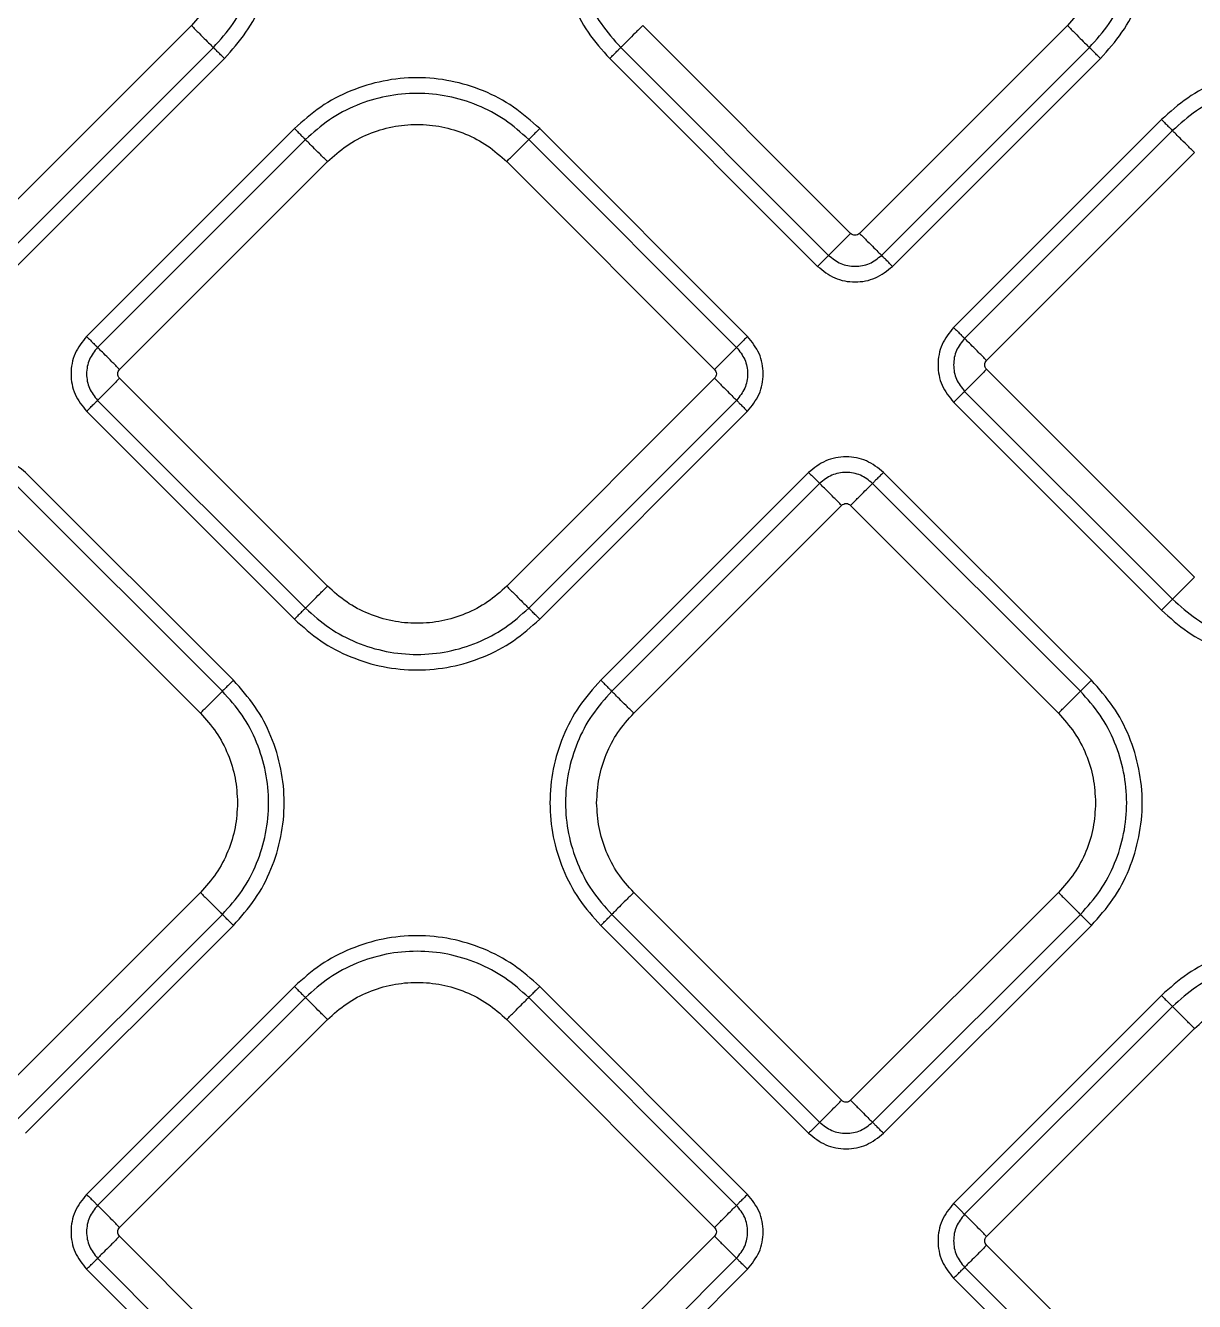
# Model space of a CAD drawing. Extents: x 400 to 501, y 484 to 634.
# Drawn here: x 460.201 to 463.906, y 544.394 to 548.439 of the extents above; entities that cross this region are included whole.
import ezdxf

# ---------------------------------------------------------------- set-up
doc = ezdxf.new("R2010")
doc.units = 0
doc.header["$MEASUREMENT"] = 0
doc.layers.add('DIM', color=3, linetype='Continuous')
doc.layers.add('GEOMETRY', color=3, linetype='Continuous', lineweight=25)

# ---------------------------------------------------------------- blocks, each defined once
blk = doc.blocks.new('2026 GRANDEE')
at = {"layer": 'GEOMETRY', "ltscale": 16}
for p, q in [((10.3018, -48.4013), (9.643, -49.0602)), ((12.3912, -49.0601), (11.7324, -48.4013)), ((13.0783, -48.4013), (12.4195, -49.0601)), ((9.7127, -49.1299), (10.3715, -48.4711)), ((11.6627, -48.471), (12.3215, -49.1299)), ((12.4892, -49.1299), (13.148, -48.471)), ((9.7476, -49.1648), (10.4064, -48.5059)), ((11.6278, -48.5059), (12.2866, -49.1647)), ((12.5241, -49.1647), (13.1829, -48.5059)), ((10.6284, -48.7279), (9.9696, -49.3868)), ((12.0646, -49.3868), (11.4057, -48.7279)), ((13.3765, -48.6994), (12.7176, -49.3583)), ((13.4113, -48.7343), (12.7525, -49.3931)), ((10.6633, -48.7628), (10.0045, -49.4216)), ((12.0297, -49.4216), (11.3709, -48.7628)), ((12.8222, -49.4629), (13.481, -48.804)), ((10.0742, -49.4914), (10.733, -48.8325)), ((11.3011, -48.8325), (11.96, -49.4914)), ((13.481, -50.15), (12.8222, -49.4911)), ((10.733, -50.1785), (10.0742, -49.5196)), ((11.96, -49.5196), (11.3011, -50.1785)), ((12.7525, -49.5609), (13.4113, -50.2197)), ((9.9696, -49.6242), (10.6284, -50.2831)), ((10.0045, -49.5894), (10.6633, -50.2482)), ((11.3709, -50.2482), (12.0297, -49.5894)), ((11.4057, -50.2831), (12.0646, -49.6242)), ((12.7176, -49.5957), (13.3765, -50.2546)), ((10.4349, -50.4766), (9.7761, -49.8178)), ((12.2581, -49.8178), (11.5993, -50.4766)), ((13.1544, -50.4766), (12.4956, -49.8178)), ((10.4, -50.5114), (9.7412, -49.8526)), ((12.293, -49.8526), (11.6341, -50.5115)), ((13.1195, -50.5115), (12.4607, -49.8526)), ((9.6715, -49.9223), (10.3303, -50.5812)), ((11.7039, -50.5812), (12.3627, -49.9224)), ((12.391, -49.9224), (13.0498, -50.5812)), ((10.3303, -51.1493), (9.6715, -51.8081)), ((12.3627, -51.8082), (11.7039, -51.1493)), ((13.0498, -51.1493), (12.391, -51.8082)), ((9.7412, -51.8779), (10.4, -51.219)), ((11.6341, -51.2191), (12.293, -51.8779)), ((12.4607, -51.8779), (13.1195, -51.2191)), ((9.7761, -51.9127), (10.4349, -51.2539)), ((11.5993, -51.2539), (12.2581, -51.9127)), ((12.4956, -51.9128), (13.1544, -51.2539)), ((10.6285, -51.4474), (9.9696, -52.1063)), ((10.6633, -51.4823), (10.0045, -52.1411)), ((12.0297, -52.1411), (11.3709, -51.4823)), ((12.0646, -52.1063), (11.4058, -51.4474)), ((13.3764, -51.4759), (12.7176, -52.1348)), ((13.4113, -51.5108), (12.7525, -52.1696)), ((10.0742, -52.2109), (10.733, -51.552)), ((11.3012, -51.552), (11.96, -52.2109)), ((12.8222, -52.2394), (13.481, -51.5805)), ((10.733, -52.898), (10.0742, -52.2391)), ((11.96, -52.2391), (11.3012, -52.898)), ((13.481, -52.9265), (12.8222, -52.2676)), ((10.0045, -52.3089), (10.6633, -52.9677)), ((11.3709, -52.9677), (12.0297, -52.3089)), ((9.9696, -52.3437), (10.6285, -53.0026)), ((11.4058, -53.0026), (12.0646, -52.3437)), ((12.7176, -52.3722), (13.3764, -53.0311)), ((12.7525, -52.3374), (13.4113, -52.9962))]:
    blk.add_line(p, q, dxfattribs=at)
for points in [[(10.3715, -48.4711), (10.3934, -48.4466), (10.4371, -48.3976), (10.4828, -48.3098), (10.5117, -48.2155), (10.5213, -48.1173), (10.5117, -48.019), (10.4828, -47.9247), (10.4371, -47.8369), (10.3934, -47.788), (10.3715, -47.7635)], [(10.4064, -48.5059), (10.4304, -48.479), (10.4784, -48.4253), (10.5286, -48.3288), (10.5603, -48.2252), (10.5709, -48.1173), (10.5603, -48.0093), (10.5286, -47.9058), (10.4784, -47.8093), (10.4304, -47.7555), (10.4064, -47.7286)], [(11.6278, -47.7286), (11.6038, -47.7555), (11.5558, -47.8092), (11.5056, -47.9057), (11.4738, -48.0093), (11.4633, -48.1172), (11.4738, -48.2252), (11.5056, -48.3287), (11.5558, -48.4252), (11.6038, -48.479), (11.6278, -48.5059)], [(11.6627, -47.7634), (11.6408, -47.7879), (11.5971, -47.8369), (11.5514, -47.9247), (11.5225, -48.019), (11.5129, -48.1172), (11.5225, -48.2155), (11.5514, -48.3098), (11.5971, -48.3976), (11.6408, -48.4466), (11.6627, -48.471)], [(13.148, -48.471), (13.1699, -48.4466), (13.2136, -48.3976), (13.2593, -48.3098), (13.2882, -48.2155), (13.2978, -48.1172), (13.2882, -48.019), (13.2593, -47.9247), (13.2136, -47.8369), (13.1699, -47.7879), (13.148, -47.7634)], [(13.1829, -48.5059), (13.2069, -48.479), (13.2549, -48.4252), (13.3051, -48.3287), (13.3369, -48.2252), (13.3474, -48.1172), (13.3369, -48.0093), (13.3051, -47.9057), (13.2549, -47.8092), (13.2069, -47.7555), (13.1829, -47.7286)], [(10.4195, -48.1173), (10.418, -48.1436), (10.415, -48.1962), (10.391, -48.2719), (10.3545, -48.3424), (10.3194, -48.3817), (10.3018, -48.4013)], [(13.196, -48.1172), (13.1945, -48.1435), (13.1915, -48.1961), (13.1675, -48.2718), (13.131, -48.3424), (13.0959, -48.3817), (13.0783, -48.4013)], [(10.3018, -48.4013), (10.3101, -48.4096), (10.3266, -48.4262), (10.3483, -48.4478), (10.3649, -48.4644), (10.3693, -48.4688), (10.3715, -48.4711)], [(11.7324, -48.4013), (11.7241, -48.4096), (11.7075, -48.4261), (11.6859, -48.4478), (11.6693, -48.4644), (11.6649, -48.4688), (11.6627, -48.471)], [(13.0783, -48.4013), (13.0866, -48.4096), (13.1032, -48.4261), (13.1248, -48.4478), (13.1414, -48.4644), (13.1458, -48.4688), (13.148, -48.471)], [(10.4064, -48.5059), (10.4023, -48.5018), (10.394, -48.4935), (10.3832, -48.4827), (10.3749, -48.4744), (10.3726, -48.4722), (10.3715, -48.4711)], [(11.6278, -48.5059), (11.6319, -48.5017), (11.6402, -48.4935), (11.651, -48.4826), (11.6593, -48.4743), (11.6615, -48.4721), (11.6627, -48.471)], [(13.1829, -48.5059), (13.1788, -48.5017), (13.1705, -48.4935), (13.1597, -48.4826), (13.1514, -48.4743), (13.1492, -48.4721), (13.148, -48.471)], [(11.4057, -48.7279), (11.3788, -48.704), (11.3251, -48.656), (11.2286, -48.6057), (11.125, -48.574), (11.0171, -48.5634), (10.9091, -48.574), (10.8056, -48.6057), (10.7091, -48.656), (10.6553, -48.704), (10.6284, -48.7279)], [(14.1538, -48.6994), (14.1269, -48.6754), (14.0731, -48.6275), (13.9766, -48.5772), (13.8731, -48.5455), (13.7651, -48.5349), (13.6571, -48.5455), (13.5536, -48.5772), (13.4571, -48.6275), (13.4033, -48.6754), (13.3765, -48.6994)], [(14.1189, -48.7343), (14.0944, -48.7125), (14.0455, -48.6688), (13.9576, -48.623), (13.8634, -48.5942), (13.7651, -48.5846), (13.6668, -48.5942), (13.5726, -48.623), (13.4847, -48.6688), (13.4358, -48.7125), (13.4113, -48.7343)], [(11.3709, -48.7628), (11.3464, -48.741), (11.2974, -48.6973), (11.2096, -48.6515), (11.1154, -48.6227), (11.0171, -48.6131), (10.9188, -48.6227), (10.8245, -48.6515), (10.7367, -48.6973), (10.6878, -48.741), (10.6633, -48.7628)], [(10.6284, -48.7279), (10.6326, -48.7321), (10.6408, -48.7404), (10.6517, -48.7512), (10.66, -48.7595), (10.6622, -48.7617), (10.6633, -48.7628)], [(10.733, -48.8325), (10.7527, -48.815), (10.792, -48.7799), (10.8625, -48.7432), (10.9382, -48.72), (11.0171, -48.7123), (11.096, -48.72), (11.1717, -48.7432), (11.2422, -48.7799), (11.2815, -48.815), (11.3011, -48.8325)], [(11.4057, -48.7279), (11.4016, -48.7321), (11.3933, -48.7404), (11.3825, -48.7512), (11.3742, -48.7595), (11.372, -48.7617), (11.3709, -48.7628)], [(13.3765, -48.6994), (13.3806, -48.7036), (13.3889, -48.7119), (13.3997, -48.7227), (13.408, -48.731), (13.4102, -48.7332), (13.4113, -48.7343)], [(13.481, -48.804), (13.4728, -48.7957), (13.4562, -48.7792), (13.4346, -48.7575), (13.418, -48.7409), (13.4135, -48.7365), (13.4113, -48.7343)], [(10.733, -48.8325), (10.7247, -48.8243), (10.7082, -48.8077), (10.6865, -48.786), (10.6699, -48.7694), (10.6655, -48.765), (10.6633, -48.7628)], [(11.3011, -48.8325), (11.3094, -48.8243), (11.326, -48.8077), (11.3476, -48.786), (11.3642, -48.7694), (11.3687, -48.765), (11.3709, -48.7628)], [(12.3215, -49.1299), (12.3237, -49.1276), (12.3281, -49.1232), (12.3447, -49.1066), (12.3664, -49.085), (12.3829, -49.0684), (12.3912, -49.0601)], [(12.4195, -49.0601), (12.4278, -49.0684), (12.4443, -49.085), (12.466, -49.1066), (12.4826, -49.1232), (12.487, -49.1276), (12.4892, -49.1299)], [(12.3215, -49.1299), (12.3204, -49.131), (12.3182, -49.1332), (12.3099, -49.1415), (12.299, -49.1523), (12.2908, -49.1606), (12.2866, -49.1647)], [(12.5241, -49.1647), (12.5199, -49.1606), (12.5117, -49.1523), (12.5008, -49.1415), (12.4925, -49.1332), (12.4903, -49.131), (12.4892, -49.1299)], [(12.7176, -49.3583), (12.7218, -49.3624), (12.73, -49.3707), (12.7409, -49.3815), (12.7492, -49.3898), (12.7514, -49.392), (12.7525, -49.3931)], [(9.9696, -49.3868), (9.9737, -49.3909), (9.982, -49.3992), (9.9928, -49.41), (10.0011, -49.4183), (10.0033, -49.4205), (10.0045, -49.4216)], [(10.0742, -49.4914), (10.0659, -49.4831), (10.0493, -49.4665), (10.0277, -49.4449), (10.0111, -49.4283), (10.0067, -49.4239), (10.0045, -49.4216)], [(11.96, -49.4914), (11.9683, -49.4831), (11.9848, -49.4665), (12.0065, -49.4449), (12.0231, -49.4283), (12.0275, -49.4239), (12.0297, -49.4216)], [(12.0646, -49.3868), (12.0604, -49.3909), (12.0521, -49.3992), (12.0413, -49.41), (12.033, -49.4183), (12.0308, -49.4205), (12.0297, -49.4216)], [(12.8222, -49.4629), (12.8139, -49.4546), (12.7974, -49.438), (12.7757, -49.4164), (12.7591, -49.3998), (12.7547, -49.3953), (12.7525, -49.3931)], [(12.8222, -49.4911), (12.8139, -49.4994), (12.7974, -49.516), (12.7757, -49.5376), (12.7591, -49.5542), (12.7547, -49.5586), (12.7525, -49.5609)], [(10.0742, -49.5196), (10.0659, -49.5279), (10.0493, -49.5445), (10.0277, -49.5661), (10.0111, -49.5827), (10.0067, -49.5872), (10.0045, -49.5894)], [(11.96, -49.5196), (11.9683, -49.5279), (11.9848, -49.5445), (12.0065, -49.5661), (12.0231, -49.5827), (12.0275, -49.5872), (12.0297, -49.5894)], [(12.7176, -49.5957), (12.7218, -49.5916), (12.73, -49.5833), (12.7409, -49.5725), (12.7492, -49.5642), (12.7514, -49.562), (12.7525, -49.5609)], [(9.9696, -49.6242), (9.9737, -49.6201), (9.982, -49.6118), (9.9928, -49.601), (10.0011, -49.5927), (10.0033, -49.5905), (10.0045, -49.5894)], [(12.0297, -49.5894), (12.0308, -49.5905), (12.033, -49.5927), (12.0413, -49.601), (12.0521, -49.6118), (12.0604, -49.6201), (12.0646, -49.6242)], [(12.2581, -49.8178), (12.2623, -49.8219), (12.2705, -49.8302), (12.2814, -49.841), (12.2897, -49.8493), (12.2919, -49.8515), (12.293, -49.8526)], [(12.4956, -49.8178), (12.4914, -49.8219), (12.4831, -49.8302), (12.4723, -49.841), (12.464, -49.8493), (12.4618, -49.8515), (12.4607, -49.8526)], [(12.3627, -49.9224), (12.3544, -49.9141), (12.3379, -49.8975), (12.3162, -49.8759), (12.2996, -49.8593), (12.2952, -49.8549), (12.293, -49.8526)], [(12.391, -49.9224), (12.3993, -49.9141), (12.4158, -49.8975), (12.4375, -49.8759), (12.4541, -49.8593), (12.4585, -49.8549), (12.4607, -49.8526)], [(13.4113, -50.2197), (13.4135, -50.2175), (13.418, -50.2131), (13.4346, -50.1965), (13.4562, -50.1748), (13.4728, -50.1582), (13.481, -50.15)], [(10.6633, -50.2482), (10.6655, -50.246), (10.6699, -50.2416), (10.6865, -50.225), (10.7082, -50.2033), (10.7247, -50.1868), (10.733, -50.1785)], [(11.3011, -50.1785), (11.2815, -50.196), (11.2422, -50.2311), (11.1717, -50.2678), (11.096, -50.291), (11.0171, -50.2987), (10.9382, -50.291), (10.8625, -50.2678), (10.792, -50.2311), (10.7527, -50.196), (10.733, -50.1785)], [(11.3011, -50.1785), (11.3094, -50.1868), (11.326, -50.2033), (11.3476, -50.225), (11.3642, -50.2416), (11.3687, -50.246), (11.3709, -50.2482)], [(13.4113, -50.2197), (13.4102, -50.2208), (13.408, -50.223), (13.3997, -50.2313), (13.3889, -50.2421), (13.3806, -50.2504), (13.3765, -50.2546)], [(13.4113, -50.2197), (13.4358, -50.2415), (13.4847, -50.2852), (13.5726, -50.331), (13.6668, -50.3598), (13.7651, -50.3694), (13.8634, -50.3598), (13.9576, -50.331), (14.0455, -50.2852), (14.0944, -50.2415), (14.1189, -50.2197)], [(10.6633, -50.2482), (10.6622, -50.2493), (10.66, -50.2515), (10.6517, -50.2598), (10.6408, -50.2706), (10.6326, -50.2789), (10.6284, -50.2831)], [(10.6633, -50.2482), (10.6878, -50.27), (10.7367, -50.3137), (10.8245, -50.3595), (10.9188, -50.3883), (11.0171, -50.3979), (11.1154, -50.3883), (11.2096, -50.3595), (11.2974, -50.3137), (11.3464, -50.27), (11.3709, -50.2482)], [(11.4057, -50.2831), (11.4016, -50.2789), (11.3933, -50.2706), (11.3825, -50.2598), (11.3742, -50.2515), (11.372, -50.2493), (11.3709, -50.2482)], [(13.3765, -50.2546), (13.4033, -50.2785), (13.4571, -50.3265), (13.5536, -50.3768), (13.6571, -50.4085), (13.7651, -50.4191), (13.8731, -50.4085), (13.9766, -50.3768), (14.0731, -50.3265), (14.1269, -50.2785), (14.1538, -50.2546)], [(10.6284, -50.2831), (10.6553, -50.3071), (10.7091, -50.355), (10.8056, -50.4053), (10.9091, -50.437), (11.0171, -50.4476), (11.125, -50.437), (11.2286, -50.4053), (11.3251, -50.355), (11.3788, -50.3071), (11.4057, -50.2831)], [(10.3303, -50.5812), (10.3386, -50.5729), (10.3552, -50.5563), (10.3768, -50.5347), (10.3934, -50.5181), (10.3978, -50.5137), (10.4, -50.5114)], [(10.4349, -50.4766), (10.4308, -50.4807), (10.4225, -50.489), (10.4117, -50.4998), (10.4034, -50.5081), (10.4012, -50.5103), (10.4, -50.5114)], [(10.4, -51.219), (10.4219, -51.1946), (10.4656, -51.1456), (10.5113, -51.0578), (10.5402, -50.9635), (10.5498, -50.8652), (10.5402, -50.767), (10.5113, -50.6727), (10.4656, -50.5849), (10.4219, -50.5359), (10.4, -50.5114)], [(10.4349, -51.2539), (10.4589, -51.227), (10.5069, -51.1732), (10.5571, -51.0767), (10.5889, -50.9732), (10.5994, -50.8652), (10.5889, -50.7573), (10.5571, -50.6537), (10.5069, -50.5572), (10.4589, -50.5035), (10.4349, -50.4766)], [(11.5993, -50.4766), (11.5753, -50.5035), (11.5273, -50.5573), (11.477, -50.6538), (11.4453, -50.7573), (11.4348, -50.8653), (11.4453, -50.9732), (11.477, -51.0768), (11.5273, -51.1733), (11.5753, -51.227), (11.5993, -51.2539)], [(11.6341, -50.5115), (11.6123, -50.536), (11.5686, -50.5849), (11.5229, -50.6727), (11.494, -50.767), (11.4844, -50.8653), (11.494, -50.9635), (11.5229, -51.0578), (11.5686, -51.1456), (11.6123, -51.1946), (11.6341, -51.2191)], [(11.5993, -50.4766), (11.6034, -50.4808), (11.6117, -50.489), (11.6225, -50.4999), (11.6308, -50.5082), (11.633, -50.5104), (11.6341, -50.5115)], [(11.7039, -50.5812), (11.6956, -50.5729), (11.679, -50.5564), (11.6574, -50.5347), (11.6408, -50.5181), (11.6364, -50.5137), (11.6341, -50.5115)], [(13.0498, -50.5812), (13.0581, -50.5729), (13.0746, -50.5564), (13.0963, -50.5347), (13.1129, -50.5181), (13.1173, -50.5137), (13.1195, -50.5115)], [(13.1544, -50.4766), (13.1503, -50.4808), (13.142, -50.489), (13.1312, -50.4999), (13.1229, -50.5082), (13.1206, -50.5104), (13.1195, -50.5115)], [(13.1195, -51.2191), (13.1414, -51.1946), (13.1851, -51.1456), (13.2308, -51.0578), (13.2597, -50.9635), (13.2693, -50.8653), (13.2597, -50.767), (13.2308, -50.6727), (13.1851, -50.5849), (13.1414, -50.536), (13.1195, -50.5115)], [(13.1544, -51.2539), (13.1784, -51.227), (13.2264, -51.1733), (13.2766, -51.0768), (13.3083, -50.9732), (13.3189, -50.8653), (13.3083, -50.7573), (13.2766, -50.6538), (13.2264, -50.5573), (13.1784, -50.5035), (13.1544, -50.4766)], [(10.3303, -50.5812), (10.3479, -50.6008), (10.383, -50.6401), (10.4195, -50.7106), (10.4435, -50.7863), (10.4465, -50.8389), (10.448, -50.8652)], [(11.5862, -50.8653), (11.5877, -50.839), (11.5907, -50.7864), (11.6147, -50.7107), (11.6512, -50.6401), (11.6863, -50.6009), (11.7039, -50.5812)], [(13.0498, -50.5812), (13.0674, -50.6009), (13.1025, -50.6401), (13.139, -50.7107), (13.163, -50.7864), (13.166, -50.839), (13.1675, -50.8653)], [(10.448, -50.8652), (10.4465, -50.8915), (10.4435, -50.9441), (10.4195, -51.0198), (10.383, -51.0904), (10.3479, -51.1297), (10.3303, -51.1493)], [(11.7039, -51.1493), (11.6863, -51.1297), (11.6512, -51.0904), (11.6147, -51.0199), (11.5907, -50.9442), (11.5877, -50.8916), (11.5862, -50.8653)], [(13.1675, -50.8653), (13.166, -50.8916), (13.163, -50.9442), (13.139, -51.0199), (13.1025, -51.0904), (13.0674, -51.1297), (13.0498, -51.1493)], [(10.3303, -51.1493), (10.3386, -51.1576), (10.3552, -51.1741), (10.3768, -51.1958), (10.3934, -51.2124), (10.3978, -51.2168), (10.4, -51.219)], [(11.7039, -51.1493), (11.6956, -51.1576), (11.679, -51.1742), (11.6574, -51.1958), (11.6408, -51.2124), (11.6364, -51.2168), (11.6341, -51.2191)], [(13.0498, -51.1493), (13.0581, -51.1576), (13.0746, -51.1742), (13.0963, -51.1958), (13.1129, -51.2124), (13.1173, -51.2168), (13.1195, -51.2191)], [(10.4349, -51.2539), (10.4308, -51.2497), (10.4225, -51.2415), (10.4117, -51.2306), (10.4034, -51.2223), (10.4012, -51.2201), (10.4, -51.219)], [(11.5993, -51.2539), (11.6034, -51.2498), (11.6117, -51.2415), (11.6225, -51.2307), (11.6308, -51.2224), (11.633, -51.2202), (11.6341, -51.2191)], [(13.1544, -51.2539), (13.1503, -51.2498), (13.142, -51.2415), (13.1312, -51.2307), (13.1229, -51.2224), (13.1206, -51.2202), (13.1195, -51.2191)], [(11.4058, -51.4474), (11.3789, -51.4234), (11.3251, -51.3755), (11.2286, -51.3252), (11.1251, -51.2935), (11.0171, -51.2829), (10.9091, -51.2935), (10.8056, -51.3252), (10.7091, -51.3755), (10.6553, -51.4234), (10.6285, -51.4474)], [(14.1537, -51.4759), (14.1268, -51.452), (14.0731, -51.404), (13.9766, -51.3537), (13.873, -51.322), (13.7651, -51.3114), (13.6571, -51.322), (13.5536, -51.3537), (13.4571, -51.404), (13.4033, -51.452), (13.3764, -51.4759)], [(11.3709, -51.4823), (11.3464, -51.4605), (11.2975, -51.4168), (11.2096, -51.371), (11.1154, -51.3422), (11.0171, -51.3326), (10.9188, -51.3422), (10.8246, -51.371), (10.7367, -51.4168), (10.6878, -51.4605), (10.6633, -51.4823)], [(14.1189, -51.5108), (14.0944, -51.489), (14.0454, -51.4453), (13.9576, -51.3995), (13.8634, -51.3707), (13.7651, -51.3611), (13.6668, -51.3707), (13.5725, -51.3995), (13.4847, -51.4453), (13.4358, -51.489), (13.4113, -51.5108)], [(10.733, -51.552), (10.7527, -51.5345), (10.792, -51.4994), (10.8625, -51.4627), (10.9382, -51.4395), (11.0171, -51.4318), (11.096, -51.4395), (11.1717, -51.4627), (11.2422, -51.4994), (11.2815, -51.5345), (11.3012, -51.552)], [(10.6285, -51.4474), (10.6326, -51.4516), (10.6409, -51.4599), (10.6517, -51.4707), (10.66, -51.479), (10.6622, -51.4812), (10.6633, -51.4823)], [(10.733, -51.552), (10.7248, -51.5437), (10.7082, -51.5272), (10.6866, -51.5055), (10.67, -51.4889), (10.6655, -51.4845), (10.6633, -51.4823)], [(11.3012, -51.552), (11.3095, -51.5437), (11.326, -51.5272), (11.3477, -51.5055), (11.3643, -51.4889), (11.3687, -51.4845), (11.3709, -51.4823)], [(11.4058, -51.4474), (11.4016, -51.4516), (11.3933, -51.4599), (11.3825, -51.4707), (11.3742, -51.479), (11.372, -51.4812), (11.3709, -51.4823)], [(13.3764, -51.4759), (13.3806, -51.4801), (13.3888, -51.4884), (13.3997, -51.4992), (13.408, -51.5075), (13.4102, -51.5097), (13.4113, -51.5108)], [(13.481, -51.5805), (13.5007, -51.563), (13.54, -51.5279), (13.6105, -51.4912), (13.6862, -51.468), (13.7651, -51.4603), (13.844, -51.468), (13.9197, -51.4912), (13.9902, -51.5279), (14.0295, -51.563), (14.0491, -51.5805)], [(13.481, -51.5805), (13.4727, -51.5723), (13.4562, -51.5557), (13.4345, -51.534), (13.4179, -51.5174), (13.4135, -51.513), (13.4113, -51.5108)], [(12.293, -51.8779), (12.2952, -51.8757), (12.2996, -51.8713), (12.3162, -51.8547), (12.3379, -51.833), (12.3544, -51.8164), (12.3627, -51.8082)], [(12.391, -51.8082), (12.3993, -51.8164), (12.4158, -51.833), (12.4375, -51.8547), (12.4541, -51.8713), (12.4585, -51.8757), (12.4607, -51.8779)], [(12.293, -51.8779), (12.2919, -51.879), (12.2897, -51.8812), (12.2814, -51.8895), (12.2705, -51.9003), (12.2623, -51.9086), (12.2581, -51.9127)], [(12.4956, -51.9127), (12.4914, -51.9086), (12.4831, -51.9003), (12.4723, -51.8895), (12.464, -51.8812), (12.4618, -51.879), (12.4607, -51.8779)], [(9.9696, -52.1063), (9.9738, -52.1104), (9.982, -52.1187), (9.9929, -52.1295), (10.0012, -52.1378), (10.0034, -52.14), (10.0045, -52.1411)], [(12.0646, -52.1063), (12.0605, -52.1104), (12.0522, -52.1187), (12.0413, -52.1295), (12.033, -52.1378), (12.0308, -52.14), (12.0297, -52.1411)], [(10.0742, -52.2109), (10.0659, -52.2026), (10.0494, -52.186), (10.0277, -52.1644), (10.0111, -52.1478), (10.0067, -52.1433), (10.0045, -52.1411)], [(11.96, -52.2109), (11.9683, -52.2026), (11.9848, -52.186), (12.0065, -52.1644), (12.0231, -52.1478), (12.0275, -52.1433), (12.0297, -52.1411)], [(12.7176, -52.1348), (12.7217, -52.1389), (12.73, -52.1472), (12.7408, -52.158), (12.7491, -52.1663), (12.7513, -52.1685), (12.7525, -52.1696)], [(12.8222, -52.2394), (12.8139, -52.2311), (12.7973, -52.2145), (12.7757, -52.1929), (12.7591, -52.1763), (12.7547, -52.1719), (12.7525, -52.1696)], [(10.0742, -52.2391), (10.0659, -52.2474), (10.0494, -52.264), (10.0277, -52.2856), (10.0111, -52.3022), (10.0067, -52.3066), (10.0045, -52.3089)], [(11.96, -52.2391), (11.9683, -52.2474), (11.9848, -52.264), (12.0065, -52.2856), (12.0231, -52.3022), (12.0275, -52.3066), (12.0297, -52.3089)], [(12.8222, -52.2676), (12.8139, -52.2759), (12.7973, -52.2925), (12.7757, -52.3141), (12.7591, -52.3307), (12.7547, -52.3352), (12.7525, -52.3374)], [(9.9696, -52.3437), (9.9738, -52.3396), (9.982, -52.3313), (9.9929, -52.3205), (10.0012, -52.3122), (10.0034, -52.31), (10.0045, -52.3089)], [(12.0646, -52.3437), (12.0605, -52.3396), (12.0522, -52.3313), (12.0413, -52.3205), (12.033, -52.3122), (12.0308, -52.31), (12.0297, -52.3089)], [(12.7176, -52.3722), (12.7217, -52.3681), (12.73, -52.3598), (12.7408, -52.349), (12.7491, -52.3407), (12.7513, -52.3385), (12.7525, -52.3374)]]:
    blk.add_open_spline(points, degree=3, dxfattribs=at)
for points, knots in [([(12.4195, -49.0601), (12.4174, -49.0618), (12.4133, -49.065), (12.4053, -49.0665), (12.3974, -49.065), (12.3933, -49.0618), (12.3912, -49.0601)], [0, 0, 0, 0, 0.250227, 0.500001, 0.749773, 1, 1, 1, 1]), ([(12.3215, -49.1299), (12.3337, -49.1396), (12.3583, -49.159), (12.4053, -49.1674), (12.4524, -49.159), (12.477, -49.1396), (12.4892, -49.1299)], [0, 0, 0, 0, 0.249985, 0.499995, 0.750018, 1, 1, 1, 1]), ([(12.2866, -49.1647), (12.304, -49.1785), (12.3387, -49.206), (12.4053, -49.2179), (12.472, -49.206), (12.5067, -49.1785), (12.5241, -49.1647)], [0, 0, 0, 0, 0.250039, 0.499994, 0.749965, 1, 1, 1, 1]), ([(12.7176, -49.3583), (12.7039, -49.3756), (12.6764, -49.4103), (12.6644, -49.477), (12.6764, -49.5437), (12.7039, -49.5784), (12.7176, -49.5957)], [0, 0, 0, 0, 0.250039, 0.499994, 0.749965, 1, 1, 1, 1]), ([(9.9696, -49.3868), (9.9558, -49.4041), (9.9283, -49.4388), (9.9164, -49.5055), (9.9283, -49.5722), (9.9558, -49.6069), (9.9696, -49.6242)], [0, 0, 0, 0, 0.250039, 0.499994, 0.749965, 1, 1, 1, 1]), ([(10.0045, -49.4216), (9.9947, -49.4339), (9.9753, -49.4584), (9.9669, -49.5055), (9.9753, -49.5526), (9.9947, -49.5771), (10.0045, -49.5894)], [0, 0, 0, 0, 0.249985, 0.499995, 0.750018, 1, 1, 1, 1]), ([(12.0297, -49.4216), (12.0394, -49.4339), (12.0588, -49.4584), (12.0673, -49.5055), (12.0588, -49.5526), (12.0394, -49.5771), (12.0297, -49.5894)], [0, 0, 0, 0, 0.249989, 0.499995, 0.750011, 1, 1, 1, 1]), ([(12.0646, -49.6242), (12.0783, -49.6069), (12.1058, -49.5722), (12.1177, -49.5055), (12.1058, -49.4388), (12.0783, -49.4041), (12.0646, -49.3868)], [0, 0, 0, 0, 0.250033, 0.500005, 0.749962, 1, 1, 1, 1]), ([(12.7525, -49.3931), (12.7428, -49.4054), (12.7233, -49.4299), (12.7149, -49.477), (12.7233, -49.5241), (12.7428, -49.5486), (12.7525, -49.5609)], [0, 0, 0, 0, 0.249985, 0.499995, 0.750018, 1, 1, 1, 1]), ([(12.8222, -49.4911), (12.8206, -49.4891), (12.8173, -49.4849), (12.8159, -49.477), (12.8173, -49.4691), (12.8206, -49.4649), (12.8222, -49.4629)], [0, 0, 0, 0, 0.250227, 0.500001, 0.749773, 1, 1, 1, 1]), ([(10.0742, -49.5196), (10.0725, -49.5176), (10.0693, -49.5134), (10.0678, -49.5055), (10.0693, -49.4976), (10.0725, -49.4934), (10.0742, -49.4914)], [0, 0, 0, 0, 0.250227, 0.500001, 0.749773, 1, 1, 1, 1]), ([(11.96, -49.4914), (11.9616, -49.4934), (11.9649, -49.4976), (11.9663, -49.5055), (11.9649, -49.5134), (11.9616, -49.5176), (11.96, -49.5196)], [0, 0, 0, 0, 0.250227, 0.500001, 0.749773, 1, 1, 1, 1]), ([(9.7761, -49.8178), (9.7587, -49.804), (9.724, -49.7765), (9.6574, -49.7646), (9.5907, -49.7765), (9.556, -49.804), (9.5386, -49.8178)], [0, 0, 0, 0, 0.2500385, 0.4999937, 0.7499651, 1, 1, 1, 1]), ([(12.4956, -49.8178), (12.4782, -49.804), (12.4435, -49.7765), (12.3768, -49.7646), (12.3102, -49.7765), (12.2755, -49.804), (12.2581, -49.8178)], [0, 0, 0, 0, 0.250039, 0.499994, 0.749965, 1, 1, 1, 1]), ([(12.4607, -49.8526), (12.4484, -49.8429), (12.4239, -49.8235), (12.3768, -49.8151), (12.3297, -49.8235), (12.3052, -49.8429), (12.293, -49.8526)], [0, 0, 0, 0, 0.249985, 0.499995, 0.750018, 1, 1, 1, 1]), ([(12.3627, -49.9224), (12.3648, -49.9207), (12.3689, -49.9175), (12.3768, -49.916), (12.3848, -49.9175), (12.3889, -49.9207), (12.391, -49.9224)], [0, 0, 0, 0, 0.250227, 0.500001, 0.749773, 1, 1, 1, 1]), ([(12.391, -51.8082), (12.3889, -51.8098), (12.3848, -51.8131), (12.3768, -51.8145), (12.3689, -51.8131), (12.3648, -51.8098), (12.3627, -51.8082)], [0, 0, 0, 0, 0.250227, 0.500001, 0.749773, 1, 1, 1, 1]), ([(12.293, -51.8779), (12.3052, -51.8876), (12.3297, -51.907), (12.3768, -51.9155), (12.4239, -51.907), (12.4484, -51.8876), (12.4607, -51.8779)], [0, 0, 0, 0, 0.2499848, 0.4999945, 0.7500184, 1, 1, 1, 1]), ([(12.2581, -51.9127), (12.2755, -51.9265), (12.3102, -51.954), (12.3768, -51.9659), (12.4435, -51.954), (12.4782, -51.9265), (12.4956, -51.9128)], [0, 0, 0, 0, 0.250039, 0.499994, 0.749965, 1, 1, 1, 1]), ([(9.9696, -52.1063), (9.9559, -52.1236), (9.9284, -52.1583), (9.9164, -52.225), (9.9284, -52.2917), (9.9559, -52.3264), (9.9696, -52.3437)], [0, 0, 0, 0, 0.2500385, 0.4999937, 0.7499651, 1, 1, 1, 1]), ([(12.0646, -52.3437), (12.0783, -52.3264), (12.1058, -52.2917), (12.1178, -52.225), (12.1058, -52.1583), (12.0783, -52.1236), (12.0646, -52.1063)], [0, 0, 0, 0, 0.250039, 0.499994, 0.749965, 1, 1, 1, 1]), ([(10.0045, -52.1411), (9.9948, -52.1534), (9.9753, -52.1779), (9.9669, -52.225), (9.9753, -52.2721), (9.9948, -52.2966), (10.0045, -52.3089)], [0, 0, 0, 0, 0.249985, 0.499995, 0.750018, 1, 1, 1, 1]), ([(12.0297, -52.3089), (12.0394, -52.2966), (12.0589, -52.2721), (12.0673, -52.225), (12.0589, -52.1779), (12.0394, -52.1534), (12.0297, -52.1411)], [0, 0, 0, 0, 0.249985, 0.499995, 0.750018, 1, 1, 1, 1]), ([(12.7176, -52.1348), (12.7038, -52.1521), (12.6763, -52.1868), (12.6644, -52.2535), (12.6763, -52.3202), (12.7038, -52.3549), (12.7176, -52.3722)], [0, 0, 0, 0, 0.250039, 0.499994, 0.749965, 1, 1, 1, 1]), ([(12.7525, -52.1696), (12.7427, -52.1819), (12.7233, -52.2064), (12.7149, -52.2535), (12.7233, -52.3006), (12.7427, -52.3251), (12.7525, -52.3374)], [0, 0, 0, 0, 0.249985, 0.499995, 0.750018, 1, 1, 1, 1]), ([(10.0742, -52.2391), (10.0726, -52.2371), (10.0693, -52.2329), (10.0679, -52.225), (10.0693, -52.2171), (10.0726, -52.2129), (10.0742, -52.2109)], [0, 0, 0, 0, 0.250227, 0.500001, 0.749773, 1, 1, 1, 1]), ([(11.96, -52.2109), (11.9616, -52.2129), (11.9649, -52.2171), (11.9664, -52.225), (11.9649, -52.2329), (11.9616, -52.2371), (11.96, -52.2391)], [0, 0, 0, 0, 0.250227, 0.500001, 0.749773, 1, 1, 1, 1]), ([(12.8222, -52.2676), (12.8205, -52.2656), (12.8173, -52.2614), (12.8158, -52.2535), (12.8173, -52.2456), (12.8205, -52.2414), (12.8222, -52.2394)], [0, 0, 0, 0, 0.2502271, 0.500001, 0.7497726, 1, 1, 1, 1])]:
    blk.add_open_spline(points, degree=3, knots=knots, dxfattribs=at)

msp = doc.modelspace()

# ---------------------------------------------------------------- block references
at = {"layer": 'DIM'}
msp.add_blockref('2026 GRANDEE', (450.4248, 596.8403), dxfattribs=at)

doc.saveas('drawing.dxf')
